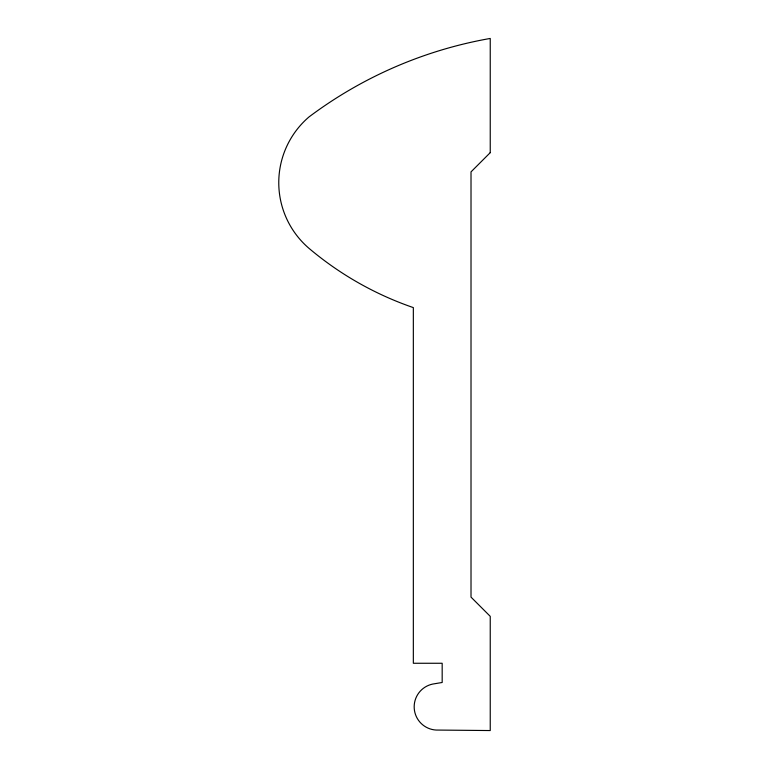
<?xml version="1.0" encoding="UTF-8"?>
<svg xmlns="http://www.w3.org/2000/svg" width="769" height="769" viewBox="0 0 769 769"><rect width="100%" height="100%" fill="white"/><g stroke="black" fill="none" stroke-linecap="round" stroke-linejoin="round"><path stroke-width="1.15" d="M490.238 152.656L471.013 171.881L471.013 597.119L490.238 616.344L490.238 730.55L436.119 730.05A23.253 23.253 0 0 1 432.764 684.054L442.175 682.488L442.175 663.263L413.338 663.263L413.338 307.6A325.941 325.941 0 0 1 308.975 248.32A86.513 86.513 0 0 1 308.975 116.955A424.651 424.651 0 0 1 490.238 38.45L490.238 152.656"/></g></svg>
